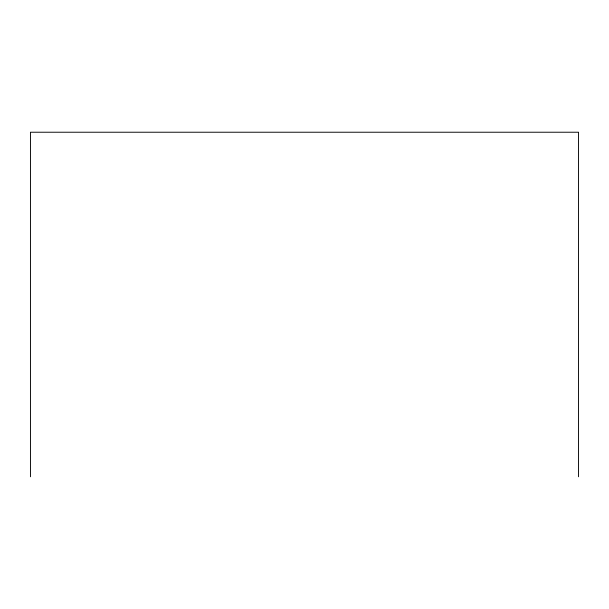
<?xml version="1.0" encoding="UTF-8"?>
<svg xmlns="http://www.w3.org/2000/svg" width="609" height="609" viewBox="0 0 609 609"><rect width="100%" height="100%" fill="white"/><g stroke="black" fill="none" stroke-linecap="round" stroke-linejoin="round"><path stroke-width="0.91" d="M578.55 476.771L578.55 132.229L30.45 132.229L30.45 476.771"/></g></svg>
